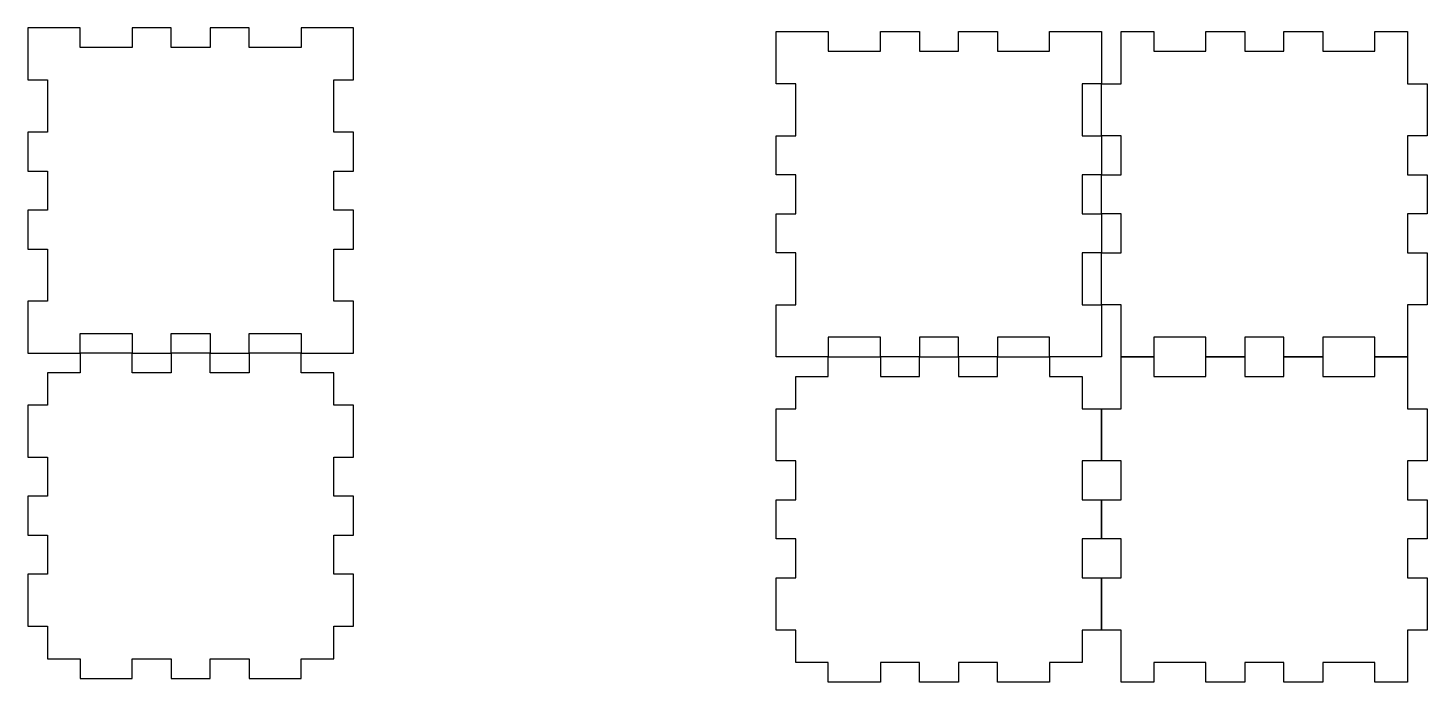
# Model space of a CAD drawing. Extents: x -111 to 104, y 6 to 107.
import ezdxf

# ---------------------------------------------------------------- set-up
doc = ezdxf.new("R2010")
doc.units = 0
doc.layers.get('0').update_dxf_attribs({"linetype": 'CONTINUOUS'})

msp = doc.modelspace()

# ---------------------------------------------------------------- linework, layer by layer
at = {"color": 7}
for points in [[(-110.590719, 106.914931), (-110.590719, 98.915144), (-107.590454, 98.915144), (-107.590454, 90.914805), (-110.590719, 90.914805), (-110.590719, 84.914828), (-107.590454, 84.914828), (-107.590454, 78.914849), (-110.590719, 78.914849), (-110.590719, 72.914869), (-107.590454, 72.914869), (-107.590454, 64.915083), (-110.590719, 64.915083), (-110.590719, 56.914743), (-102.590932, 56.914743), (-102.590932, 59.915008), (-94.590593, 59.915008), (-94.590593, 56.914743), (-88.590616, 56.914743), (-88.590616, 59.915008), (-82.590637, 59.915008), (-82.590637, 56.914743), (-76.590657, 56.914743), (-76.590657, 59.915008), (-68.590871, 59.915008), (-68.590871, 56.914743), (-60.590531, 56.914743), (-60.590531, 64.915083), (-63.590796, 64.915083), (-63.590796, 72.914869), (-60.590531, 72.914869), (-60.590531, 78.914849), (-63.590796, 78.914849), (-63.590796, 84.914828), (-60.590531, 84.914828), (-60.590531, 90.914805), (-63.590796, 90.914805), (-63.590796, 98.915144), (-60.590531, 98.915144), (-60.590531, 106.914931), (-68.590871, 106.914931), (-68.590871, 103.914666), (-76.590657, 103.914666), (-76.590657, 106.914931), (-82.590637, 106.914931), (-82.590637, 103.914666), (-88.590616, 103.914666), (-88.590616, 106.914931), (-94.590593, 106.914931), (-94.590593, 103.914666), (-102.590932, 103.914666), (-102.590932, 106.914931), (-110.590719, 106.914931), (-110.590719, 106.914931)], [(12.376398, 103.349992), (20.376405, 103.349992), (20.376405, 106.349995), (26.37641, 106.349995), (26.37641, 103.349992), (32.376415, 103.349992), (32.376415, 106.349995), (38.37642, 106.349995), (38.37642, 103.349992), (46.376426, 103.349992), (46.376426, 106.349995), (54.376433, 106.349995), (54.376433, 98.349988), (51.37643, 98.349988), (51.37643, 90.349982), (54.376433, 90.349982), (54.376433, 84.349977), (51.37643, 84.349977), (51.37643, 78.349972), (54.376433, 78.349972), (54.376433, 72.349967), (51.37643, 72.349967), (51.37643, 64.34996), (54.376433, 64.34996), (54.376433, 56.349954), (46.376426, 56.349954), (46.376426, 59.349956), (38.37642, 59.349956), (38.37642, 56.349954), (32.376415, 56.349954), (32.376415, 59.349956), (26.37641, 59.349956), (26.37641, 56.349954), (20.376405, 56.349954), (20.376405, 59.349956), (12.376398, 59.349956), (12.376398, 56.349954), (4.376392, 56.349954), (4.376392, 64.34996), (7.376394, 64.34996), (7.376394, 72.349967), (4.376392, 72.349967), (4.376392, 78.349972), (7.376394, 78.349972), (7.376394, 84.349977), (4.376392, 84.349977), (4.376392, 90.349982), (7.376394, 90.349982), (7.376394, 98.349988), (4.376392, 98.349988), (4.376392, 106.349995), (12.376398, 106.349995), (12.376398, 103.349992)], [(62.376439, 103.349992), (70.376446, 103.349992), (70.376446, 106.349995), (76.376451, 106.349995), (76.376451, 103.349992), (82.376456, 103.349992), (82.376456, 106.349995), (88.376461, 106.349995), (88.376461, 103.349992), (96.376467, 103.349992), (96.376467, 106.349995), (101.376472, 106.349995), (101.376472, 98.349988), (104.376474, 98.349988), (104.376474, 90.349982), (101.376472, 90.349982), (101.376472, 84.349977), (104.376474, 84.349977), (104.376474, 78.349972), (101.376472, 78.349972), (101.376472, 72.349967), (104.376474, 72.349967), (104.376474, 64.34996), (101.376472, 64.34996), (101.376472, 56.349954), (96.376467, 56.349954), (96.376467, 59.349956), (88.376461, 59.349956), (88.376461, 56.349954), (82.376456, 56.349954), (82.376456, 59.349956), (76.376451, 59.349956), (76.376451, 56.349954), (70.376446, 56.349954), (70.376446, 59.349956), (62.376439, 59.349956), (62.376439, 56.349954), (57.376435, 56.349954), (57.376435, 64.34996), (54.376433, 64.34996), (54.376433, 72.349967), (57.376435, 72.349967), (57.376435, 78.349972), (54.376433, 78.349972), (54.376433, 84.349977), (57.376435, 84.349977), (57.376435, 90.349982), (54.376433, 90.349982), (54.376433, 98.349988), (57.376435, 98.349988), (57.376435, 106.349995), (62.376439, 106.349995), (62.376439, 103.349992)], [(-102.590932, 56.914745), (-102.590932, 53.915033), (-107.590454, 53.915033), (-107.590454, 48.914958), (-110.590719, 48.914958), (-110.590719, 40.915172), (-107.590454, 40.915172), (-107.590454, 34.915192), (-110.590719, 34.915192), (-110.590719, 28.914663), (-107.590454, 28.914663), (-107.590454, 22.914686), (-110.590719, 22.914686), (-110.590719, 14.914897), (-107.590454, 14.914897), (-107.590454, 9.914825), (-102.590932, 9.914825), (-102.590932, 6.91511), (-94.590593, 6.91511), (-94.590593, 9.914825), (-88.590616, 9.914825), (-88.590616, 6.91511), (-82.590637, 6.91511), (-82.590637, 9.914825), (-76.590657, 9.914825), (-76.590657, 6.91511), (-68.590871, 6.91511), (-68.590871, 9.914825), (-63.590796, 9.914825), (-63.590796, 14.914897), (-60.590531, 14.914897), (-60.590531, 22.914686), (-63.590796, 22.914686), (-63.590796, 28.914663), (-60.590531, 28.914663), (-60.590531, 34.915192), (-63.590796, 34.915192), (-63.590796, 40.915172), (-60.590531, 40.915172), (-60.590531, 48.914958), (-63.590796, 48.914958), (-63.590796, 53.915033), (-68.590871, 53.915033), (-68.590871, 56.914745), (-76.590657, 56.914745), (-76.590657, 53.915033), (-82.590637, 53.915033), (-82.590637, 56.914745), (-88.590616, 56.914745), (-88.590616, 53.915033), (-94.590593, 53.915033), (-94.590593, 56.914745), (-102.590932, 56.914745), (-102.590932, 56.914745)], [(12.376398, 56.349953), (20.376405, 56.349953), (20.376405, 53.349951), (26.37641, 53.349951), (26.37641, 56.349953), (32.376415, 56.349953), (32.376415, 53.349951), (38.37642, 53.349951), (38.37642, 56.349953), (46.376426, 56.349953), (46.376426, 53.349951), (51.37643, 53.349951), (51.37643, 48.349947), (54.376433, 48.349947), (54.376433, 40.34994), (51.37643, 40.34994), (51.37643, 34.349935), (54.376433, 34.349935), (54.376433, 28.34993), (51.37643, 28.34993), (51.37643, 22.349925), (54.376433, 22.349925), (54.376433, 14.349919), (51.37643, 14.349919), (51.37643, 9.349915), (46.376426, 9.349915), (46.376426, 6.349912), (38.37642, 6.349912), (38.37642, 9.349915), (32.376415, 9.349915), (32.376415, 6.349912), (26.37641, 6.349912), (26.37641, 9.349915), (20.376405, 9.349915), (20.376405, 6.349912), (12.376398, 6.349912), (12.376398, 9.349915), (7.376394, 9.349915), (7.376394, 14.349919), (4.376392, 14.349919), (4.376392, 22.349925), (7.376394, 22.349925), (7.376394, 28.34993), (4.376392, 28.34993), (4.376392, 34.349935), (7.376394, 34.349935), (7.376394, 40.34994), (4.376392, 40.34994), (4.376392, 48.349947), (7.376394, 48.349947), (7.376394, 53.349951), (12.376398, 53.349951), (12.376398, 56.349953)], [(62.376439, 53.349951), (70.376446, 53.349951), (70.376446, 56.349953), (76.376451, 56.349953), (76.376451, 53.349951), (82.376456, 53.349951), (82.376456, 56.349953), (88.376461, 56.349953), (88.376461, 53.349951), (96.376467, 53.349951), (96.376467, 56.349953), (101.376472, 56.349953), (101.376472, 48.349947), (104.376474, 48.349947), (104.376474, 40.34994), (101.376472, 40.34994), (101.376472, 34.349935), (104.376474, 34.349935), (104.376474, 28.34993), (101.376472, 28.34993), (101.376472, 22.349925), (104.376474, 22.349925), (104.376474, 14.349919), (101.376472, 14.349919), (101.376472, 6.349912), (96.376467, 6.349912), (96.376467, 9.349915), (88.376461, 9.349915), (88.376461, 6.349912), (82.376456, 6.349912), (82.376456, 9.349915), (76.376451, 9.349915), (76.376451, 6.349912), (70.376446, 6.349912), (70.376446, 9.349915), (62.376439, 9.349915), (62.376439, 6.349912), (57.376435, 6.349912), (57.376435, 14.349919), (54.376433, 14.349919), (54.376433, 22.349925), (57.376435, 22.349925), (57.376435, 28.34993), (54.376433, 28.34993), (54.376433, 34.349935), (57.376435, 34.349935), (57.376435, 40.34994), (54.376433, 40.34994), (54.376433, 48.349947), (57.376435, 48.349947), (57.376435, 56.349953), (62.376439, 56.349953), (62.376439, 53.349951)]]:
    msp.add_lwpolyline(points, close=True, dxfattribs=at)

doc.saveas('drawing.dxf')
